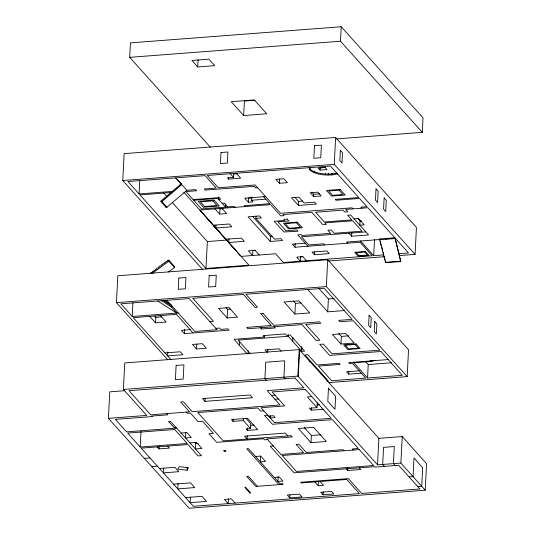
<?xml version="1.0" encoding="UTF-8"?>
<svg xmlns="http://www.w3.org/2000/svg" width="535" height="535" viewBox="0 0 535 535"><rect width="100%" height="100%" fill="white"/><g stroke="black" fill="none" stroke-linecap="round" stroke-linejoin="round"><path stroke-width="0.8" d="M108.418 418.35L146.737 415.421L123.411 389.44L124.755 362.944L299.212 349.609L378.88 438.346L402.22 436.56L426.582 463.698L425.245 490.2L189.123 508.25L108.418 418.35L109.755 391.854L124.749 390.704M167.722 359.761L116.443 302.649L117.807 275.786L327.721 259.736L408.533 349.75L407.175 376.613L328.256 382.645M202.457 269.299L122.762 180.529L124.12 153.632L335.626 137.462L416.437 227.475L415.073 254.372L399.25 255.576M210.375 147.219L129.691 57.345L130.426 42.867L341.223 26.75L423.024 117.861L422.289 132.339L336.468 138.899M178.215 312.968L132.232 316.486L132.921 302.857M172.872 191.376L139.1 193.964L139.755 180.924M140.224 447.073L127.658 433.069L174.671 429.478L187.237 443.475L140.224 447.073L141.026 431.337M150.77 273.572L150.823 272.569L152.281 272.455L152.328 271.452L153.786 271.345L153.839 270.342L155.297 270.228L155.344 269.225L156.802 269.118L156.855 268.115L158.313 268.002L158.36 266.998L159.818 266.891L159.871 265.888L161.329 265.775L161.376 264.772L162.834 264.664L162.887 263.661L164.345 263.548L164.392 262.545L165.85 262.431L165.904 261.434L167.361 261.321L167.408 260.318L168.866 260.204L174.557 266.544L174.51 267.547L168.512 271.974M235.099 207.339L234.27 206.416L201.501 208.924L185.926 191.57L196.686 190.748L195.683 189.637L186.882 190.306L167.007 207.199L165.997 207.279L160.901 201.601L160.941 200.785L161.944 200.712L161.991 199.896L162.994 199.822L163.035 199.007L164.038 198.933L164.078 198.117L165.088 198.044L165.128 197.228L166.131 197.154L166.171 196.338L167.181 196.265L167.221 195.449L168.224 195.375L168.264 194.559L169.267 194.486L169.314 193.677L170.317 193.596L170.357 192.787L171.361 192.707L171.401 191.898L172.41 191.818L172.451 191.008L173.454 190.928L173.494 190.119L174.497 190.039L174.544 189.229L175.547 189.149L175.587 188.34L176.59 188.26L176.63 187.451L177.64 187.37L177.68 186.561L178.683 186.481L178.723 185.672L179.733 185.591L179.773 184.782L180.776 184.709L180.817 183.893L181.82 183.819M160.4 315.576L166.204 322.037L155.524 322.852L155.805 317.295L154.749 316.118M165.997 207.279L166.044 206.463M165.175 301.439L164.138 300.282L164.091 301.285L165.542 301.178L165.496 302.175L166.953 302.068L167.983 303.218M167.716 446.116L169.475 448.083L159.035 448.878L159.156 446.504M174.51 267.547L168.819 261.207L168.866 260.204M166.953 302.068L166.9 303.071L168.358 302.957L169.394 304.107M168.358 302.957L168.311 303.96L169.762 303.847L170.799 304.997M169.762 303.847L169.715 304.85L171.173 304.736L171.12 305.739M167.829 351.943L167.629 355.915L182.876 354.745L180.201 351.769L164.954 352.933M163.63 468.051L163.382 472.866L178.824 471.683L174.891 467.302L159.45 468.486M197.729 66.949L191.925 60.482L208.844 59.184L214.655 65.651L197.729 66.949L198.097 59.706M215.886 328.35L219.537 328.069L220.721 329.379L227.843 328.838L229.054 330.182L184.328 333.599L184.535 329.527M178.061 483.279L177.774 488.89L194.747 487.592L190.52 482.884L173.547 484.182M185.805 432.541L185.531 437.964L191.309 437.516L186.902 432.608L181.124 433.049M187.096 470.225L188.527 467.75L179.232 466.66L177.801 469.141L187.096 470.225L187.263 467.015M196.546 348.954L192.493 344.433L202.284 343.684L206.336 348.205L196.546 348.954L196.793 344.065M190.42 497.048L190.132 502.659L206.543 501.409L201.996 496.34L185.585 497.59M194.573 442.305L195.663 443.522L195.389 448.939L201.896 448.444L196.459 442.385L189.945 442.88M183.846 192.212L248.956 265.173L205.975 268.456L207.339 241.559L172.384 202.625M204.952 401.37L202.477 398.615L250.032 394.977L252.507 397.732L204.952 401.37L205.112 398.187M215.839 228.017L215.986 225.088M218.695 196.887L218.568 199.354L220.694 199.194L219.27 197.602L193.135 199.602M221.978 208.342L226.679 213.579L219.704 214.114L219.965 208.991L223.068 208.75M225.676 203.828L225.509 207.085L217.725 198.411L193.71 200.25M236.229 173.266L240.65 178.188L228.525 179.111L228.605 177.513M228.739 242.495L225.65 239.212L241.559 238.155L244.381 241.298L228.739 242.495L228.926 238.837M228.525 179.111L227.442 177.901L233.601 177.433L233.802 173.44M227.154 317.977L218.568 308.414L229.02 307.618L237.607 317.181L227.154 317.977L227.589 309.39L225.984 307.598M243.672 115.547L231.214 101.67L254.272 99.911L266.724 113.781L243.672 115.547L244.401 101.061L255.108 100.246M228.425 498.821L228.184 503.636L224.399 499.422L231.361 498.887L235.146 503.101M233.086 421.373L231.468 419.567L247.578 418.337L257.723 429.638L247.478 430.421L246.133 428.93L250.534 428.595L243.345 420.59L233.086 421.373L233.213 418.932M239.439 345.356L239.647 341.283M251.778 196.94L251.611 200.257L253.035 201.849L248.367 202.203L248.581 198.05L252.466 197.756M243.345 420.59L243.472 418.143M248.026 354.063L248.193 350.806M255.904 218.34L261.321 217.932L259.528 215.933L248.113 216.809L270.255 241.466L282.594 240.523L280.902 238.643L274.562 239.125L255.904 218.34L256.018 216.147M247.264 435.784L247.096 439.048L244.535 436.192L285.255 433.076L287.823 435.931M247.478 430.421L247.598 427.973M250.534 428.595L250.781 423.707L245.806 418.163M274.201 326.724L275.298 327.948L261.488 329.005L261.568 327.407M246.916 353.682L234.029 339.324L264.457 336.996L264.537 335.405M270.255 241.466L270.516 236.343L252.801 216.615M260.632 456.141L260.344 461.859L265.534 461.458L260.699 456.074L255.509 456.469M267.721 352.077L267.841 349.716M279.404 183.271L275.92 179.392L283.938 178.777L287.422 182.656L279.404 183.271L279.624 178.904M270.322 415.822L270.215 417.962L275.177 417.588L273.512 415.728L268.55 416.11M278.16 476.658L277.919 481.433L282.881 481.052L279.27 477.033L274.308 477.414M264.457 336.996L263.2 335.599L285.255 333.914L286.513 335.311L290.197 335.03L304.649 351.12L301.713 351.348L288.178 336.274L288.265 334.642M241.071 256.392L275.565 253.75L283.443 262.531L372.206 255.75L360.088 242.248L294.992 247.23L295.18 243.465M298.416 205.447L291.475 197.716L298.918 197.148L304.141 202.966L314.667 202.163L316.386 204.076L298.416 205.447L298.624 201.434L294.885 197.268M292.678 341.283L292.886 337.217M294.885 314.058L284.058 301.994L298.945 300.857L309.778 312.915L294.885 314.058L295.434 303.345L293.267 300.931M289.803 497.891L287.262 495.062L299.486 494.133L302.028 496.955L289.803 497.891L289.95 494.875M425.245 490.2L400.882 463.063L377.536 464.841L297.868 376.105L299.212 349.609M298.276 376.56L299.62 350.057M301.225 350.806L301.432 346.733M301.713 351.348L301.921 347.309M313.604 196.539L310.2 192.747L317.817 192.165L321.227 195.957L313.604 196.539L313.717 194.299L311.771 192.132M314.386 254.76L311.999 252.099L326.825 250.968L329.212 253.623L314.386 254.76L314.54 251.751M320.064 170.103L318.211 168.037L325.126 167.508L326.985 169.575L320.064 170.103L320.184 167.823L325.561 167.408M323.14 409.302L311.263 410.211L311.383 407.804M311.016 442.666L298.316 428.515L313.617 427.351L326.317 441.495L311.016 442.666L311.383 435.477L304.201 427.478M311.263 410.211L309.457 408.205L316.961 407.63L317.208 402.822M407.175 376.613L326.357 286.599L327.721 259.736M422.289 132.339L340.494 41.228L341.223 26.75M415.073 254.372L334.261 164.359L335.626 137.462M320.017 481.513L323.481 485.379L318.245 485.78L318.472 481.253M344.212 310.574L327.721 311.838L328.37 298.998L318.913 288.459M323.04 494.781L320.793 492.28L331.62 491.451L333.867 493.952L323.04 494.781L323.193 491.765M340.982 344.038L332.429 334.509L345.663 333.499L354.223 343.029L340.982 344.038L341.37 336.401L338.695 333.419M398.562 253.73L408.506 252.975L367.886 207.727L345.663 209.426L347.783 211.786L344.741 212.02L343.042 210.128L315.61 212.228L324.37 221.985L351.803 219.885L347.623 215.23L350.659 214.996L368.568 234.945L351.622 236.243L351.816 232.364M361.279 373.189L348.746 374.146L348.867 371.778M357.962 218.802L360.022 221.095L359.814 225.195L364.241 224.854L358.577 218.547L354.15 218.882M359.293 467.831L360.791 469.496L347.703 470.499L347.824 468.065M383.642 254.874L373.691 255.636L374.52 239.332M209.76 321.522L213.411 321.241L192.821 298.309L243.405 294.437L255.041 307.398L257.489 307.21L245.853 294.25L324.183 288.265L352.09 319.355L338.802 320.371L340.059 321.769L353.347 320.753L379.756 350.171L332.061 353.816L323.334 344.092L319.749 344.366L329.66 355.407L380.947 351.488L402.353 375.336L367.552 377.991L368.234 364.562L365.626 361.653M379.629 239.74L379.669 238.931L394.857 237.767L400.782 261.528L385.595 262.692L379.629 239.74L394.817 238.583M379.964 240.115L379.669 238.931M380.559 242.495L380.599 241.68M381.154 244.869L380.853 243.679M382.084 247.625L382.378 248.808M382.632 250.808L382.672 249.999M383.227 253.189L383.267 252.373M383.816 255.563L383.521 254.372M384.745 258.318L385.046 259.502M385.3 261.501L385.34 260.692M377.536 464.841L378.88 438.346M400.782 261.528L395.191 238.142L392.797 238.329M400.882 463.063L402.22 436.56M213.131 225.228L229.294 223.991L231.815 226.8L215.645 228.03C214 227.342 213.699 224.64 213.177 225.275M214.02 226.231L214.488 226.245L214.067 226.278M214.91 227.228L215.384 227.248L214.956 227.281M314.399 171.641L314.794 171.822L314.139 171.661M328.57 174.082C329.935 174.069 327.199 174.102 328.577 174.102M160.901 201.601L161.904 201.521L181.78 184.628M152.161 273.512L168.819 261.207M353.876 362.763L371.277 361.433L375.289 360.282M175.734 177.887L186.882 190.306M314.179 171.648L313.062 171.294L314.406 171.802M199.843 210.034L270.603 204.624L280.714 215.886L284.025 215.632L283.055 214.548L311.825 212.348L322.973 224.767L326.323 224.506L324.879 222.894L352.692 220.768L362.028 231.167L334.214 233.293L331.218 229.956L327.868 230.217L330.657 233.32L301.887 235.52L301.044 234.584L297.727 234.832L307.959 246.234M129.691 57.345L340.494 41.228M122.762 180.529L334.261 164.359M233.621 173.949L237.66 173.641M171.628 192.493L139.949 194.914L205.975 268.456M257.736 187.825L255.737 187.979L254.272 186.347L205.239 190.099L204.243 188.982L216.214 188.066L205.059 175.647L127.945 181.546L139.1 193.964M265.607 196.592L244.762 198.191L248.367 202.203M313.717 194.299L319.816 193.83M251.611 200.257L265.795 199.174M222.125 203.313L224.252 203.153L227.636 206.925M298.624 201.434L302.703 201.12M360.022 221.095L361.499 220.982M270.516 236.343L272.161 236.223M207.339 241.559L227.174 240.048M365.833 231.896L301.499 236.811L308.802 244.95L323.575 243.82L324.605 244.963M305.271 243.238L292.297 244.227L294.992 247.23M385.601 238.877L388.002 238.697M380.438 239.473L346.593 242.061L347.616 243.204M255.389 250.193L252.908 250.38L252.654 255.503L248.414 250.788L255.028 250.28L259.268 255.001M302.91 256.553L300.596 256.726L300.369 261.24L296.698 257.154L302.863 256.68L306.535 260.766M328.477 260.993L384.264 256.726M385.26 262.317L400.447 261.154M116.443 302.649L326.357 286.599M161.222 300.51L171.073 306.742L172.531 306.629M328.37 298.998L334.141 298.557M295.434 303.345L301.218 302.904M227.589 309.39L230.806 309.143M155.805 317.295L161.557 316.854M190.139 329.66L181.392 330.329L184.328 333.599M288.178 336.274L238.135 340.099L250.112 353.441M341.37 336.401L348.813 335.833M309.096 361.52L310.728 361.392M388.203 359.573L348.619 362.603L349.616 363.713L352.565 363.486L365.713 378.131L331.613 380.739L318.465 366.094L340.166 364.435L339.17 363.325L317.115 365.01L307.892 354.738L304.957 354.959L328.329 380.994L326.698 381.114M368.234 364.562L391.433 362.79M359.139 370.808L346.613 371.771L348.746 374.146M123.411 389.44L297.868 376.105M271.452 395.385L274.977 395.111M274.923 399.25L278.447 398.983M311.738 396.602L307.364 396.937L316.961 407.63M317.048 404.975L319.422 404.794M263.835 410.853L260.605 411.101L257.796 407.971L197.816 412.552L223.242 440.873L291.207 435.671L292.357 436.955L266.992 438.894L280.935 454.429L303.512 452.704L296.102 444.445L298.891 444.231L306.301 452.49L342.988 449.681L343.965 450.764M267.721 415.187L264.491 415.428L272.415 424.262L332.449 419.667L358.336 448.511L352.277 448.972L353.254 450.055M250.875 425.292L254.031 425.051M195.663 443.522L198.104 443.334M311.383 435.477L321.047 434.741M267.607 439.583L264.471 439.823L263.508 438.747L216.695 442.331L208.944 433.691L213.385 433.357L202.538 421.272L198.097 421.613L190.453 413.107L187.531 413.328L186.441 412.111M273.318 445.949L270.182 446.19L294.089 472.813L374.634 466.66L375.028 467.102L398.662 465.296L419.921 488.977L361.653 493.43L348.345 478.611L300.61 482.262L301.232 482.951L346.713 479.474L359.4 493.604L193.396 506.291L141.193 448.143L187.905 444.572L198.084 455.914L201.414 455.659L176.617 428.033L126.574 431.859L115.366 419.38L152.261 416.564L151.813 416.056L167.876 414.832L166.78 413.615M144.356 458.381L149.994 457.953M151.766 466.634L157.404 466.206M409.108 476.932L413.06 476.631L414.003 458.007L422.663 467.657L421.72 486.275L417.768 486.576M311.564 170.451L311.216 170.157L311.444 170.418M157.771 301.058L176.757 313.082L171.073 306.742M361.847 208.189L360.911 207.145L366.95 206.684L359.553 198.445L335.993 200.244L335.198 199.361L358.758 197.562L330.476 166.057L207.279 175.48L218.333 187.792L255.175 184.97L280.594 213.284L352.09 207.821L353.026 208.864M381.448 246.06L381.783 246.434M384.117 256.753L384.451 257.128M360.543 240.991L373.691 255.636M348.887 233.186L351.622 236.243M263.615 196.746L269.847 203.695L244.1 205.667L244.93 206.584M230.264 173.721L233.601 177.433M371.818 360.617L370.842 360.236M307.692 289.522L327.721 311.838M370.808 360.904L371.277 361.433M353.408 362.235L367.552 377.991M215.003 208.877L219.704 214.114M163.509 192.74L166.833 196.445M161.904 201.521L167.007 207.199M395.151 465.564L393.419 463.631L394.282 446.551L383.562 447.374L382.699 464.447L384.431 466.38M260.391 327.781L261.488 329.005M281.203 351.201L279.069 348.827L265.012 349.897L267.146 352.271M285.342 378.747L283.931 377.168L284.76 360.784L265.741 362.235L264.912 378.626L266.323 380.198M346.205 468.834L347.703 470.499M166.84 300.296L194.793 331.433L217.123 329.721L189.169 298.584L120.85 303.813L132.232 316.486M165.542 301.178L166.579 302.328M193.075 332.93L176.396 314.353L133.275 317.65L170.879 359.54M314.774 481.915L318.245 485.78M149.726 316.392L155.524 322.852M278.962 484.65L246.762 448.785L248.487 448.651L280.072 483.834L282.701 483.627L283.323 484.315L255.743 486.429L246.762 476.424L248.387 476.297L257.368 486.302M157.27 446.912L159.035 448.878M337.572 173.962A16.953 6.072 2.9 0 1 315.824 173.286L313.383 172.344A16.953 6.072 2.9 0 1 309.35 167.676M336.983 173.159A16.953 6.072 2.9 0 1 315.877 172.317L313.43 171.374A16.953 6.072 2.9 0 1 309.444 167.916M178.837 278.033L178.262 289.335L185.357 288.793L185.933 277.484L178.837 278.033M176.122 365.452L175.406 379.683L183.184 379.088L183.906 364.857L176.122 365.452M209.172 275.712L208.596 287.014L215.692 286.472L216.267 275.171L209.172 275.712M220.988 152.522L220.427 163.549L227.348 163.021L227.91 151.993L220.988 152.522M314.486 145.687L313.851 158.286L320.759 157.758L321.395 145.159L314.486 145.687M340.354 150.268L339.839 160.547L342.005 162.961L342.52 152.682L340.354 150.268M328.457 388.249L327.794 401.277L334.984 409.282L335.646 396.254L328.457 388.249M369.11 315.255L368.602 325.313L370.722 327.674L371.23 317.616L369.11 315.255M376.025 188.855L375.45 200.11L377.596 202.504L378.171 191.242L376.025 188.855M374.767 321.555L374.259 331.613L376.379 333.974L376.887 323.916L374.767 321.555M384.137 197.89L383.562 209.145L385.708 211.539L386.283 200.284L384.137 197.89M176.122 178.476L176.543 178.543L176.122 178.476M177.018 179.479L177.446 179.546L177.018 179.479M177.921 180.482L178.342 180.549L177.921 180.482M178.817 181.485L179.245 181.552L178.817 181.485M179.713 182.482L180.141 182.549L179.713 182.482M180.616 183.485L181.044 183.552L180.616 183.485M200.692 211.144L201.12 211.211L200.692 211.144M201.581 212.148L202.009 212.214L201.581 212.148M202.477 213.151L202.899 213.218L202.477 213.151M203.367 214.154L203.795 214.221L203.367 214.154M204.256 215.157L204.684 215.224L204.256 215.157M205.146 216.16L205.574 216.227L205.146 216.16M206.042 217.163L206.47 217.23L206.042 217.163M206.931 218.16L207.359 218.226L206.931 218.16M207.821 219.163L208.249 219.23L207.821 219.163M208.717 220.166L209.145 220.233L208.717 220.166M209.606 221.169L210.034 221.236L209.606 221.169M210.496 222.172L210.924 222.239L210.496 222.172M211.392 223.175L211.813 223.242L211.392 223.175M212.281 224.178L212.709 224.245L212.281 224.178M215.846 228.184L216.274 228.251L215.846 228.184M216.735 229.187L217.163 229.254L216.735 229.187M217.631 230.19L218.059 230.257L217.631 230.19M218.521 231.194L218.949 231.26L218.521 231.194M219.41 232.197L219.838 232.264L219.41 232.197M220.306 233.2L220.728 233.267L220.306 233.2M221.196 234.196L221.624 234.263L221.196 234.196M222.085 235.199L222.513 235.266L222.085 235.199M222.975 236.202L223.403 236.269L222.975 236.202M223.871 237.206L224.299 237.272L223.871 237.206M224.76 238.209L225.188 238.276L224.76 238.209M226.546 240.215L226.974 240.282L226.546 240.215M227.435 241.218L227.863 241.285L227.435 241.218M228.325 242.215L228.753 242.281L228.325 242.215M229.221 243.218L229.642 243.285L229.221 243.218M230.11 244.221L230.538 244.288L230.11 244.221M231 245.224L231.428 245.291L231 245.224M231.889 246.227L232.317 246.294L231.889 246.227M232.785 247.23L233.213 247.297L232.785 247.23M233.675 248.233L234.103 248.3L233.675 248.233M234.564 249.236L234.992 249.303L234.564 249.236M309.243 167.776L309.725 168.01L309.243 167.776M235.46 250.233L235.888 250.3L235.46 250.233M309.912 168.986L310.481 169.22L309.912 168.986M236.35 251.236L236.778 251.303L236.35 251.236M237.239 252.239L237.667 252.306L237.239 252.239M238.135 253.242L238.556 253.309L238.135 253.242M239.025 254.245L239.453 254.312L239.025 254.245M239.914 255.248L240.342 255.315L239.914 255.248M325.247 173.949L325.675 174.015L325.247 173.949M331.433 173.915L332.302 173.949L331.433 173.915M334.502 173.554L335.331 173.554L334.502 173.554M170.371 421.393L168.518 421.547L174.571 427.98L176.423 427.826L170.371 421.393M340.14 189.403L326.457 190.447L331.519 196.084L345.202 195.041L340.14 189.403M339.043 190.146L328.671 190.941L332.616 195.342L342.988 194.546L339.043 190.146M213.973 200.097L198.104 201.314L203.434 207.246L219.297 206.028L213.973 200.097M212.836 200.866L200.384 201.815L204.564 206.477L217.023 205.527L212.836 200.866M287.148 219.109L283.838 219.363L284.801 220.44L274.181 221.249L283.811 231.976L298.042 231.24L296.865 229.923L285.931 230.759L277.919 221.838L288.846 221.002L287.148 219.109M297.313 222.152L283.389 223.215L288.465 228.866L302.389 227.803L297.313 222.152M296.39 222.774L285.255 223.63L289.388 228.238L300.523 227.388L296.39 222.774M365.325 251.47L354.718 252.279L358.283 256.245L368.889 255.436L365.325 251.47M364.589 251.965L356.203 252.607L359.018 255.743L367.411 255.108L364.589 251.965M263.019 313.37L260.572 313.557L271.305 325.514L246.729 327.393L247.932 328.737L302.001 324.598L316.238 340.454L319.823 340.18L305.652 324.397L320.786 323.24L319.529 321.843L273.76 325.34L263.019 313.37M355.982 343.931L343.651 344.874L347.79 349.489L360.122 348.546L355.982 343.931M355.146 344.5L345.322 345.249L348.626 348.92L358.443 348.171L355.146 344.5M295.039 378.004L129.042 390.697L150.716 414.839L189.53 411.87L180.669 401.999L183.365 401.798L192.225 411.669L280.046 404.955L267.179 390.624L303.853 387.821L295.039 378.004M305.271 389.4L272.128 391.934L284.687 405.931L261.033 407.737L274.428 422.657L331.225 418.31L305.271 389.4M225.161 450.437L223.543 450.557L224.399 451.513L226.017 451.386L225.161 450.437M359.306 449.594L282.132 455.492L296.443 471.435L373.624 465.53L359.306 449.594M245.458 487.211L244.829 487.258L249.992 493.009L250.614 492.962L245.458 487.211"/></g></svg>
